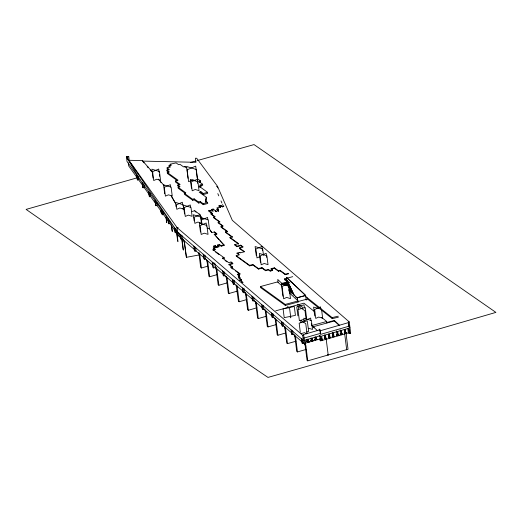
<?xml version="1.0" encoding="UTF-8"?>
<svg xmlns="http://www.w3.org/2000/svg" width="522" height="522" viewBox="0 0 522 522"><rect width="100%" height="100%" fill="white"/><g stroke="black" fill="none" stroke-linecap="round" stroke-linejoin="round"><path stroke-width="0.78" d="M346.562 333.551L346.38 336.148L348.037 349.257L307.771 360.846L307.053 360.382L305.168 345.466L304.496 343.483M206.262 197.225L205.668 201.988L206.262 197.225L199.182 192.116L200.853 191.659L203.365 193.473L203.495 194.491L207.704 193.349L207.573 192.331L199.045 186.184L200.931 185.669L201.061 186.693L199.176 187.202M260.028 256.609L256.974 257.914L255.852 249.046L261.959 246.436L262.468 250.469M304.561 320.684L310.668 318.074L310.968 320.495M319.21 335.653L320.169 336.272L320.762 336.057L321.304 340.337L322.7 339.939L322.622 339.346L321.663 338.732M136.757 177.937L26.1 209.4L110.644 268.243C163.255 304.417 215.012 341.773 267.995 377.413L435.968 329.845L495.9 312.397L254.025 144.587L197.309 160.58M198.836 252.602L200.716 267.525L201.44 267.988L207.632 266.207M206.353 259.401L207.032 261.378L208.917 276.301L209.635 276.764L217.38 274.533M218.875 285.253L216.995 270.337L216.095 267.695L215.377 267.231L216.271 269.874L218.157 284.79L218.875 285.253L227.396 282.807M225.739 276.145L226.417 278.122L228.303 293.038L229.021 293.501L237.536 291.054M236.107 285.051L238.443 301.285L239.161 301.755L246.906 299.524M245.562 292.705L244.838 292.242L245.738 294.878L247.624 309.8L248.341 310.264L256.863 307.81M255.017 301.201L255.695 303.178L257.574 318.094L258.299 318.564L266.814 316.11M264.719 309.566L265.398 311.549L267.284 326.465L268.001 326.929L276.516 324.475M274.637 317.878L275.309 319.855L277.195 334.778L277.913 335.241L285.658 333.01M301.181 333.61L304.574 332.631L306.466 333.858M306.61 332.051L308.646 331.463L307.301 320.828L299.158 323.17L300.307 332.286M348.781 326.23L348.298 322.172L349.231 321.904L350.653 333.153L349.322 333.532L348.363 332.912L320.71 340.853L319.516 339.744M320.103 330.817L348.474 322.629L348.944 326.224M320.443 333.382L303.041 338.334M284.209 326.276L284.888 328.26L286.774 343.176L287.491 343.639L296.007 341.192M349.747 325.996L320.554 334.393L319.993 329.806L319.17 329.082L319.347 330.511M308.522 341.877L307.863 342.067L306.903 341.447L307.562 341.257L308.522 341.877L308.182 339.189L305.207 340.05L305.696 343.965L304.841 344.213L303.523 343.078L303.178 340.351M312.123 339.966L313.109 340.775L311.614 341.205L310.655 340.585L311.243 340.174L312.202 340.794L311.862 338.132L308.345 339.215L308.678 341.832L309.324 341.871L307.889 342.282L306.929 341.662L306.695 339.391M314.518 339.248L315.516 340.187L314.518 339.248L315.255 339.032L316.215 339.652L315.882 336.977L312.091 338.112L312.424 340.775L313.083 340.585M314.557 339.568L315.666 339.248M310.623 340.357L311.582 340.977L312.202 340.794M317.18 339.711L317.135 339.333L316.6 339.489L316.28 336.931L320.071 335.75L320.169 336.272M315.477 339.868L316.215 339.652M304.737 343.352L320.24 338.889L321.2 339.509L320.012 338.4M325.558 337.675L326.557 338.602L325.258 338.98L324.299 338.36L324.697 337.962L325.656 338.582L325.206 335.039L321.676 336.064L322.107 339.496L322.622 339.346M329.565 336.775L330.563 337.675L329.336 338.028L328.377 337.408L328.782 337.036L329.734 337.577L329.265 333.878L325.46 334.967L325.904 338.478L326.518 338.295M333.01 335.829L334.348 336.586L333.14 336.931L332.181 336.312L332.644 335.933L333.604 336.553L333.127 332.762L329.519 333.799L329.989 337.551L330.524 337.395M337.884 334.426L338.876 335.3L337.336 335.744L336.377 335.124L336.997 334.641L337.962 335.274L337.486 331.509L333.486 332.658L333.969 336.449M341.59 333.473L342.582 334.341L341.016 334.791L340.057 334.171L340.664 333.734L341.616 334.334L341.127 330.459L337.727 331.437L338.21 335.228L338.843 335.046M346.556 332.919L345.597 332.299L344.892 332.501L346.588 333.206L345.205 333.604L344.246 332.99L344.651 332.631L345.61 333.251L345.114 329.317L341.44 330.367L341.93 334.25L342.549 334.067M324.26 338.093L325.656 338.582M328.351 337.16L329.734 337.577M332.155 336.077L333.604 336.553M336.338 334.83L337.303 335.463L337.962 335.274M340.024 333.923L340.983 334.524L341.616 334.334M344.22 332.755L345.61 333.251M294.186 334.569L294.865 336.553L296.744 351.469L297.468 351.932L305.983 349.486M190.413 162.544L195.789 161.011M169.069 166.857L168.945 165.833L171.412 165.161L170.107 164.221L176.11 162.89L178.583 164.678L179.966 164.299L183.555 166.89L185.003 166.498L186.909 167.875M168.893 170.107L167.223 168.906L167.092 167.882L170.505 166.955L168.945 165.833M168.834 172.482L167.02 171.17L166.89 170.146L169.317 169.487L167.092 167.882M177.558 180.808L167.386 173.474L167.262 172.449L169.311 171.895L166.89 170.146M179.659 185.023L175.477 182.002L175.346 180.977L178.067 180.24L167.262 172.449M179.026 186.928L177.878 186.1L177.748 185.075L180.129 184.429L175.346 180.977M199.365 182.217L200.559 181.891L200.435 180.866L198.634 181.356L202.614 184.227L202.738 185.245L200.735 185.793M185.323 193.401L178.23 188.285L178.1 187.267L180.044 186.739L177.748 185.075M202.614 184.227L199.933 184.951L200.931 185.669M205.537 200.963L207.599 202.451L207.73 203.476L203.273 204.683L200.37 202.595L198.699 203.045L194.282 199.861L192.735 200.285L184.423 194.288L184.292 193.264L185.839 192.846L178.1 187.267M216.48 186.608L217.524 186.328L232.303 220.31L349.231 321.904L348.265 322.139M203.365 193.473L207.573 192.331M184.292 193.264L192.605 199.26L194.151 198.843L198.569 202.021L198.699 203.045M198.569 202.021L200.239 201.57L203.143 203.658L203.273 204.683M203.143 203.658L207.599 202.451M192.063 211.475L194.706 210.757L199.208 214.007L202.373 218.62M218.933 205.805L220.662 207.515L218.933 205.805L220.819 205.296L222.548 207.006L221.439 206.203M218.999 206.32L220.884 205.805L220.819 205.296M211.43 209.492L213.041 211.116L211.43 209.492L213.126 209.035L216.238 211.279L216.304 211.788L215.057 210.888M217.002 207.984L218.607 209.603L217.002 207.984L220.597 207.006M222.483 206.497L223.866 206.118M208.735 210.686L212.376 213.309L212.434 213.818L208.8 211.195L208.735 210.686L210.177 210.294L211.26 211.071L212.976 210.607M216.826 209.557L218.457 211.201L216.826 209.557L218.542 209.094M216.238 211.279L218.398 210.692M214.659 216.832L211.012 214.203L210.947 213.694L212.376 213.309M219.403 221.935L213.57 217.726L213.505 217.217L215.201 216.76L210.947 213.694M222.659 226.111L218.209 222.907L218.144 222.392L219.99 221.896L213.505 217.217M227.507 231.853L221.034 227.181L220.969 226.672L223.227 226.059L218.144 222.392M216.747 233.588L214.255 234.261L214.32 234.776L216.813 234.097L216.747 233.588L214.444 231.931L211.952 232.603L209.25 228.656M225.432 231.885L232.251 236.799L232.316 237.314L225.497 232.394L225.432 231.885L227.442 231.337L220.969 226.672M229.993 237.412L238.561 243.598L238.626 244.107L230.058 237.928L229.993 237.412L232.251 236.799M216.911 247.363L215.266 246.175L213.805 246.573L213.739 246.064L215.201 245.666L216.911 247.363L219.09 246.769L217.38 245.072L219.553 244.485L221.263 246.182L224.088 245.412L224.023 244.903L214.255 234.261M221.263 246.182L219.618 244.994L217.446 245.588L217.38 245.072M215.103 249.692L213.25 248.355L215.449 247.761L215.384 247.245L213.185 247.846L215.103 249.692L213.054 250.253L212.989 249.738L215.038 249.183M216.845 246.847L219.025 246.26M221.197 245.666L224.023 244.903M242.645 247.004L240.805 245.679L237.001 246.71L234.822 245.138L234.756 244.629L238.561 243.598M234.756 244.629L236.936 246.201L240.746 245.17L243.193 246.932L239.383 247.963L239.448 248.479L243.989 251.754M239.448 248.479L240.968 248.061M238.828 254.886L237.021 253.118L239.781 252.367L240.427 252.837L244.577 251.708L239.383 247.963M237.086 253.627L238.469 253.255M222.613 258.723L224.206 258.292L224.14 257.777L222.548 258.207L228.701 262.644L231.005 262.024L232.727 263.264L232.792 263.78L228.904 264.837M278.409 270.729L279.975 270.298L285.345 274.174L288.392 273.345L288.457 273.854L285.41 274.683L280.04 270.814L278.474 271.238L278.409 270.729L274.35 267.806L270.938 268.726L272.68 270.448L270.272 271.101L268.602 269.894L265.587 270.709L262.011 268.132L258.514 269.084L252.883 265.019L249.744 265.868L236.277 256.158L236.212 255.649L239.35 254.795L237.021 253.118M232.727 263.264L228.838 264.321L232.381 266.879L232.447 267.394L231.109 267.753L231.044 267.244L232.381 266.879M236.212 255.649L249.679 265.359L252.818 264.51L258.449 268.569L258.514 269.084M237.321 274.304L239.872 273.613L239.937 274.122L237.386 274.813L237.321 274.304L239.363 275.779L239.428 276.288L238.254 276.608L239.507 277.508M258.449 268.569L261.946 267.623L265.522 270.2L265.587 270.709M239.363 275.779L238.189 276.092L240.133 277.958L238.919 278.291L238.854 277.776L240.068 277.45M265.522 270.2L268.536 269.378L270.272 271.101M278.474 271.238L274.415 268.315L271.003 269.241L272.68 270.448M270.207 270.585L272.615 269.933M239.761 280.053L241.392 279.609L241.458 280.118L239.826 280.562L239.761 280.053L242.815 282.258L242.88 282.767L241.66 281.887M241.699 282.559L242.815 282.258M293.932 294.786L288.092 282.409L284.738 279.877L284.607 278.859L292.731 276.653M289.436 292.894L298.062 300.946L298.192 301.97L285.358 305.455L260.576 287.583L260.445 286.558L277.502 281.932L281.854 285.723M297.612 301.031L297.24 297.716L305.644 295.439L306.192 300.104M297.24 297.716L305.651 295.491L286.395 277.293L305.644 295.439M260.445 286.558L285.227 304.43L298.062 300.946M318.909 308.052L307.491 298.995L297.736 301.644L298.192 301.97M275.72 310.825L303.954 303.165L314.701 311.81M314.094 327.823L311.856 325.513L326.707 321.48L326.902 323.014M326.837 322.505L334.348 320.462L339.483 325.252M312.835 326.831L334.413 320.978L338.98 325.232M306.949 341.408L307.347 341.323L307.073 339.339M129.11 159.569L128.751 156.704L126.454 156.887L177.043 227.559L177.787 227.338M180.038 234.267L180.619 238.861L181.421 239.546L182.446 239.291L194.191 249.359M193.832 246.143L194.406 250.677L195.032 251.212L196.057 250.958L203.613 257.437M203.182 254.188L203.75 258.684L204.376 259.225L205.4 258.971L212.787 265.3M223.024 274.076L215.312 267.466L213.498 267.916L212.813 267.336L212.252 262.873L213.041 262.677M212.252 262.873L212.937 263.466L213.726 263.264M222.626 270.925L223.181 275.348L223.873 275.936L224.897 275.681L232.845 282.493M232.486 279.42L233.04 283.792L233.628 284.301L234.659 284.046L243.298 291.452M242.338 287.903L242.887 292.242L243.461 292.731L244.492 292.477L252.283 299.152M251.911 296.137L252.452 300.437L253.092 300.985L254.116 300.731L262.031 307.51M261.685 304.554L262.22 308.809L262.892 309.383L263.917 309.128L272.38 316.384M271.427 312.939L271.962 317.161L272.575 317.683L273.6 317.428L282.356 324.932M281.391 321.519L281.913 325.689L282.474 326.172L283.498 325.917L291.433 332.716M291.1 329.878L291.622 334.015L292.653 333.76M291.622 334.015L292.072 334.4L293.096 334.145L301.892 341.682M178.087 227.37L177.023 227.566L302.656 335.268L303.68 335.013M177.043 227.559L177.604 232.173L303.302 340.377L304.326 340.122M301.52 338.85L302.042 342.947L303.067 342.686M302.042 342.947L302.492 343.332L303.523 343.078M349.942 327.529L348.918 327.783L349.623 333.408L350.653 333.153M281.397 283.433L287.622 281.958L287.491 280.934L284.607 278.859M281.867 283.883L288.092 282.409M282.722 284.268L288.164 282.983M283.133 284.66L288.581 283.374M284.001 285.162L288.666 284.053M285.136 285.312L286.689 284.947M287.524 285.169L289.077 284.797M287.916 285.541L289.475 285.175M288.314 286.421L289.873 286.056M288.372 286.891L289.932 286.526M288.692 287.191L290.245 286.819M288.783 287.916L290.336 287.544M289.181 288.294L290.734 287.922M289.24 288.757L290.793 288.392M288.842 289.305L291.178 288.751M288.914 289.86L291.243 289.305M289.292 290.225L291.628 289.671M288.581 290.917L291.694 290.18M289.71 291.067L292.046 290.513M290.571 291.524L292.124 291.152M290.206 292.098L292.542 291.544M291.041 292.34L292.594 291.968M291.406 292.685L292.959 292.32M291.837 293.638L293.39 293.273M297.22 297.932L288.94 290.101M305.553 296.424L332.109 317.598L338.249 316.175M321.448 310.068L332.24 318.622L338.373 317.2M290.513 316.371L295.419 315.379L294.297 306.518L283.087 308.776L284.209 317.644L289.814 316.515L290.8 317.839L289.677 308.978L287.707 306.316L287.909 307.928M127.44 156.965L128.751 156.704M136.647 174.922L137.227 179.529L137.567 179.999L138.624 179.783L142.552 185.271M148.868 194.112L144.196 187.574L143.139 187.783L142.219 182.713L142.8 187.313L143.857 187.104M149.56 196.748L148.639 191.678L149.22 196.279L149.56 196.748L150.61 196.54L155.765 203.75M155.993 205.74L155.073 200.663L155.654 205.27L155.993 205.74L157.044 205.531L162.218 212.767M161.533 209.694L162.114 214.294L162.453 214.764L163.497 214.555L168.678 221.798M167.999 218.718L168.58 223.318L168.913 223.788L169.957 223.586L175.111 230.783M174.426 227.696L175.007 232.303L175.346 232.773L176.384 232.564L179.209 236.518L181.036 238.084M186.406 257.313L184.527 242.391L183.242 239.154L184.188 241.836L186.406 257.313L199.163 254.945M129.202 160.287L142.421 160.587L152.77 172.469M195.006 180.501L192.912 179.849L188.605 181.689L187.104 169.807L195.717 166.126L197.218 178.009M207.123 228.068L209.394 228.78L208.271 219.912L200.702 217.543L201.512 223.99M308.73 328.247L312.515 329.434L311.399 320.567L303.824 318.192L304.235 321.415M346.588 333.206L345.597 332.299M302.923 307.497L297.866 304.235L298.173 306.655M341.623 333.721L342.582 334.341M337.917 334.687L338.876 335.3M304.372 320.495L303.014 319.621L299.38 320.665L297.977 309.585L305.253 307.491L306.649 318.57M329.597 337.055L330.563 337.675M329.989 337.551L329.03 336.931L328.84 335.431M207.032 261.378L207.749 261.848L209.635 276.764M216.271 269.874L216.995 270.337M321.741 339.32L322.7 339.939M226.417 278.122L227.135 278.585L229.021 293.501M236.557 286.369L237.275 286.832L239.161 301.755M317.135 339.333L316.175 338.713L316.221 339.091M245.738 294.878L246.456 295.341L248.341 310.264M255.695 303.178L256.413 303.641L258.299 318.564M312.149 340.155L313.109 340.775M311.464 340.155L312.424 340.775M265.398 311.549L266.116 312.012L268.001 326.929M309.298 341.656L308.339 341.036L309.324 341.871M275.309 319.855L276.027 320.319L277.913 335.241M308.678 341.832L307.719 341.212L307.471 339.248M284.888 328.26L285.606 328.723L287.491 343.639M294.865 336.553L295.582 337.016L297.468 351.932M305.168 345.466L305.885 345.929L307.771 360.846M325.904 338.478L324.945 337.851L324.586 335.052M327.314 354.66L328.234 355.293L326.133 338.661M197.349 178.641L200.435 180.866M203.495 194.491L200.983 192.683L200.853 191.659M196.057 212.2L194.706 210.757M182.7 208.578L183.94 209.472M215.084 232.851L216.813 234.097M213.739 246.064L215.384 247.245M214.353 246.971L215.449 247.761M232.792 263.78L231.005 262.024M212.989 249.738L224.14 257.777M215.677 252.146L218.959 254.508M222.894 257.346L224.206 258.292M225.073 260.498L226.92 261.829M230.085 265.685L232.447 267.394M231.044 267.244L239.872 273.613M231.109 267.753L233.001 269.124M235.526 270.938L239.937 274.122M238.41 275.551L239.428 276.288M238.854 277.776L241.392 279.609M239.552 278.748L241.458 280.118M321.65 317.409L326.707 321.48M215.038 266.814L216.095 267.695M181.871 238.267L183.574 239.709M287.491 280.934L289.899 283.002M289.279 286.571L290.48 287.602M181.141 235.22L180.84 234.959L181.421 239.546M203.932 254.834L204.376 259.225M223.481 271.668L223.873 275.936M252.628 296.757L253.092 300.985M262.449 305.213L262.892 309.383M311.856 325.513L317.572 330.752M321.304 340.337L320.554 339.639L320.71 340.853M283.068 284.497L277.75 279.466L278.076 282.402M295.452 296.705L296.535 297.801M215.919 236.14L218.986 239.618M220.003 240.779L224.088 245.412M143.002 161.683L144.039 162.864M147.152 166.401L148.189 167.575L148.124 167.066M158.486 179.111L164.306 185.871M150.251 169.976L151.282 171.177M160.143 181.467L161.2 182.693M140.02 179.64L177.624 232.166L126.454 156.887L127.035 161.494L140.02 179.64L126.454 156.887M136.914 177.395L128.673 165.885L128.288 162.812M142.8 187.313L143.139 187.783M200.18 215.834L201.981 218.47M210.216 230.483L211.567 232.46M184.188 241.836L184.527 242.391M175.875 203.658L171.216 195.835L175.164 202.862M289.345 285.873L293.866 295.054M217.818 193.616L218.796 195.854M220.995 200.924L221.928 203.071M222.555 204.5L223.488 206.647M305.213 343.946L305.885 345.929M295.132 335.698L295.582 337.016M284.934 326.746L285.606 328.723M275.577 319.001L276.027 320.319M265.444 310.029L266.116 312.012M255.741 301.664L256.413 303.641M245.784 293.364L246.456 295.341M236.831 285.514L237.275 286.832M226.463 276.608L227.135 278.585M207.299 260.524L207.749 261.848M349.322 333.532L348.663 328.292L345.362 329.238L345.851 333.121M347.796 328.423L348.363 332.912M344.5 329.395L344.794 331.724M344.252 329.48L344.651 332.631M344.709 334.002L346.712 349.838M340.168 329.839L340.664 333.734M336.527 330.889L336.997 334.641M334.348 320.462L334.413 320.978M332.109 317.598L332.24 318.622M332.625 332.795L332.814 334.315M332.266 332.899L332.644 335.933M328.397 334.015L328.782 337.036M324.338 335.131L324.697 337.962M320.815 309.285L320.515 306.864L314.629 309.546L315.751 318.407L318.694 317.069L322.655 318.179L321.539 309.311L313.605 307.099L314.727 315.967M320.397 333.395L319.947 329.813L303.634 334.511L304.841 344.213M319.895 336.129L320.24 338.889M315.399 336.951L315.562 338.23M315.007 337.023L315.255 339.032M311.38 323.718L311.582 325.33M307.36 297.971L307.491 298.995M311.21 338.158L311.38 339.489M310.988 338.178L311.243 340.174M306.101 319.425L304.998 310.72L298.232 306.355L298.63 309.52M304.437 308.045L304.026 304.822L296.757 306.91L297.879 315.777M307.001 333.506L305.755 323.627L300.705 320.364L300.992 322.648M307.308 339.241L307.562 341.257M302.656 335.268L303.302 340.377M297.292 297.762L297.684 300.861M301.977 339.241L302.492 343.332M294.304 295.145L294.362 295.615M288.568 286.891L288.183 283.811L282.076 286.421L283.629 298.741L286.682 297.436L290.473 298.623L288.914 286.297L281.345 283.929L282.898 296.248M286.441 277.28L286.859 280.947M292.659 330.694L293.096 334.145M285.345 274.174L285.41 274.683M284.47 273.541L284.536 274.057M291.55 330.263L292.072 334.4M285.227 304.43L285.358 305.455M279.975 270.298L280.04 270.814M283.061 322.433L283.498 325.917M281.945 321.996L282.474 326.172M274.35 267.806L274.415 268.315M268.536 269.378L268.602 269.894M266.683 257.333L266.174 253.3L260.067 255.917L261.183 264.778L264.236 263.473L268.027 264.661L266.905 255.793L259.33 253.424L260.452 262.285M273.156 313.918L273.6 317.428M272.04 313.468L272.575 317.683M263.506 255.375L262.697 248.929L255.121 246.554L256.243 255.421M261.946 267.623L262.011 268.132M263.466 305.585L263.917 309.128M252.818 264.51L252.883 265.019M249.679 265.359L249.744 265.868M253.666 297.148L254.116 300.731M240.746 245.17L240.805 245.679M239.781 252.367L239.846 252.876M243.944 288.137L244.492 292.477M242.913 288.392L243.461 292.731M236.936 246.201L237.001 246.71M239.585 273.691L239.644 274.2M234.195 280.399L234.659 284.046M233.073 279.923L233.628 284.301M217.726 187.933L217.524 186.328L196.696 158.244L195.463 158.218L195.978 162.309L142.486 161.096L142.421 160.587M224.434 272.001L224.897 275.681M219.553 244.485L219.618 244.994M213.126 209.035L213.191 209.544M215.345 235.05L215.41 235.559M214.444 231.931L214.509 232.44M215.201 245.666L215.266 246.175M210.177 210.294L210.242 210.803M214.751 263.01L215.312 267.466M205.812 199.548L205.942 200.572M207.847 219.84L207.541 217.42L201.433 220.036L201.942 224.062M212.937 263.466L213.498 267.916M206.588 226.222L206.177 222.998L200.07 225.608L201.192 234.476L204.246 233.171L208.03 234.352L206.908 225.491L199.339 223.116L200.461 231.983M197.799 181.375L196.298 169.5L186.53 166.44L188.031 178.315M200.239 201.57L200.37 202.595M197.694 183.339L197.185 179.314L191.078 181.924L192.194 190.784L195.248 189.479L199.032 190.667L197.916 181.8L190.341 179.431L191.463 188.292M201.231 219.423L200.944 217.126L193.368 214.757L194.145 220.871M201.525 221.713L201.714 223.246L197.929 222.059L194.876 223.364L194.106 217.243L200.213 214.633L200.598 217.694M204.931 255.225L205.4 258.971M199.208 214.007L199.273 214.522M194.151 198.843L194.282 199.861M199.554 253.066L201.44 267.988M192.605 199.26L192.735 200.285M190.563 207.378L190.256 204.963L184.149 207.573L185.271 216.434L188.325 215.129L192.109 216.317L190.987 207.449L183.418 205.081L184.54 213.942M195.58 247.18L196.057 250.958M185.003 166.498L185.134 167.523M194.458 246.684L195.032 251.212M182.726 205.211L182.348 202.255L176.24 204.865L176.801 209.296L179.855 207.991L183.64 209.178L183.085 204.748L175.509 202.373L176.071 206.803M181.963 235.468L182.446 239.291M182.028 239.174L183.418 250.162M181.793 239.402L183.078 249.607M170.107 164.221L170.237 165.246M178.726 232.681L179.209 236.518M176.814 232.27L178.002 241.693M176.58 232.499L177.669 241.138M170.694 187.072L170.387 184.657L164.28 187.267L165.402 196.135L168.456 194.823L172.24 196.011L171.125 187.15L163.549 184.775L164.671 193.642M175.901 228.727L176.384 232.564M174.766 228.166L175.346 232.773M171.601 225.373L172.397 231.651M171.268 224.819L172.058 231.096M169.572 220.512L169.957 223.586M168.332 219.188L168.913 223.788M166.29 217.687L166.883 222.398M165.957 217.132L166.648 222.626M159.119 172.267L158.714 169.043L152.6 171.653L153.722 180.521L156.776 179.216L160.561 180.397L159.445 171.536L151.869 169.161L152.992 178.028M159.425 174.681L159.628 176.292M163.112 211.488L163.497 214.555M161.872 210.164L162.453 214.764M160.978 210.001L161.474 213.929M160.743 210.229L161.037 212.584M156.652 202.464L157.044 205.531M150.225 193.473L150.61 196.54M143.713 183.737L144.196 187.574M138.232 176.717L138.624 179.783M136.986 175.392L137.567 179.999"/></g></svg>
